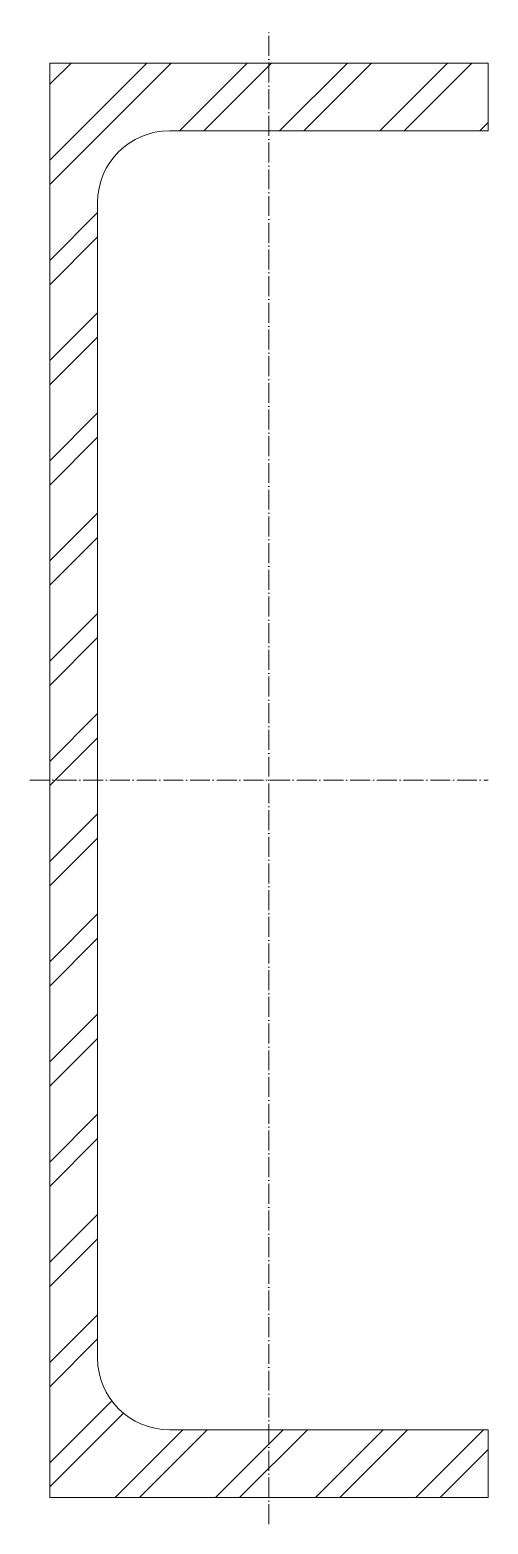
# Model space of a CAD drawing. Header units: metres. Extents: x -5 to 110, y -187 to 188.
import ezdxf

# ---------------------------------------------------------------- set-up
doc = ezdxf.new("R2010")
doc.units = ezdxf.units.M
doc.linetypes.add('MV_hartlijn_staal', pattern=[6.6, 5, -0.8, 0, -0.8])
doc.layers.add('A-DETL-GENF', color=92, linetype='Continuous', lineweight=18)

# ---------------------------------------------------------------- blocks, each defined once
blk = doc.blocks.new('28 Staalprofielen- UPE-2d - UPE360-4450842-00_0 Basismaterialen')
at = {"layer": 'A-DETL-GENF', "lineweight": 13}
h = blk.add_hatch(dxfattribs=at)
h.set_pattern_fill('FP_299', color=256, style=0, pattern_type=2)
h.set_pattern_definition([(225, (-4555.222, -2419.265), (12.57236, -12.57236), []), (225, (-4555.222, -2438.315), (12.57236, -12.57236), [])])
h.paths.add_polyline_path([(110, 180), (0, 180), (0, -180), (110, -180), (110, -163), (30, -163), (25.34, -162.39), (21, -160.59), (17.27, -157.73), (14.41, -154), (12.61, -149.66), (12, -145), (12, 145), (12.61, 149.66), (14.41, 154), (17.27, 157.73), (21, 160.59), (25.34, 162.39), (30, 163), (110, 163)])
at = {"layer": 'A-DETL-GENF', "linetype": 'MV_hartlijn_staal', "lineweight": 13}
for p, q in [((55, -186.68), (55, 188.32)), ((-5, 0), (110, 0))]:
    blk.add_line(p, q, dxfattribs=at)
at = {"layer": 'A-DETL-GENF'}
for p, q in [((110, 180), (0, 180)), ((0, 180), (0, -180)), ((0, -180), (0, 180)), ((0, 180), (110, 180)), ((110, 163), (110, 180)), ((110, 180), (110, 163)), ((30, 163), (110, 163)), ((110, 163), (30, 163)), ((12, -145), (12, 145)), ((12, 145), (12, -145)), ((110, -163), (30, -163)), ((30, -163), (110, -163)), ((110, -180), (110, -163)), ((110, -163), (110, -180)), ((0, -180), (110, -180)), ((110, -180), (0, -180))]:
    blk.add_line(p, q, dxfattribs=at)
for centre, start, end in [((30, 145), 90, 180), ((30, 145), 90, 180), ((30, -145), 180, 270), ((30, -145), 180, 270)]:
    blk.add_arc(centre, 18, start, end, dxfattribs=at)

msp = doc.modelspace()

# ---------------------------------------------------------------- block references
msp.add_blockref('28 Staalprofielen- UPE-2d - UPE360-4450842-00_0 Basismaterialen', (0, 0))

doc.saveas('drawing.dxf')
